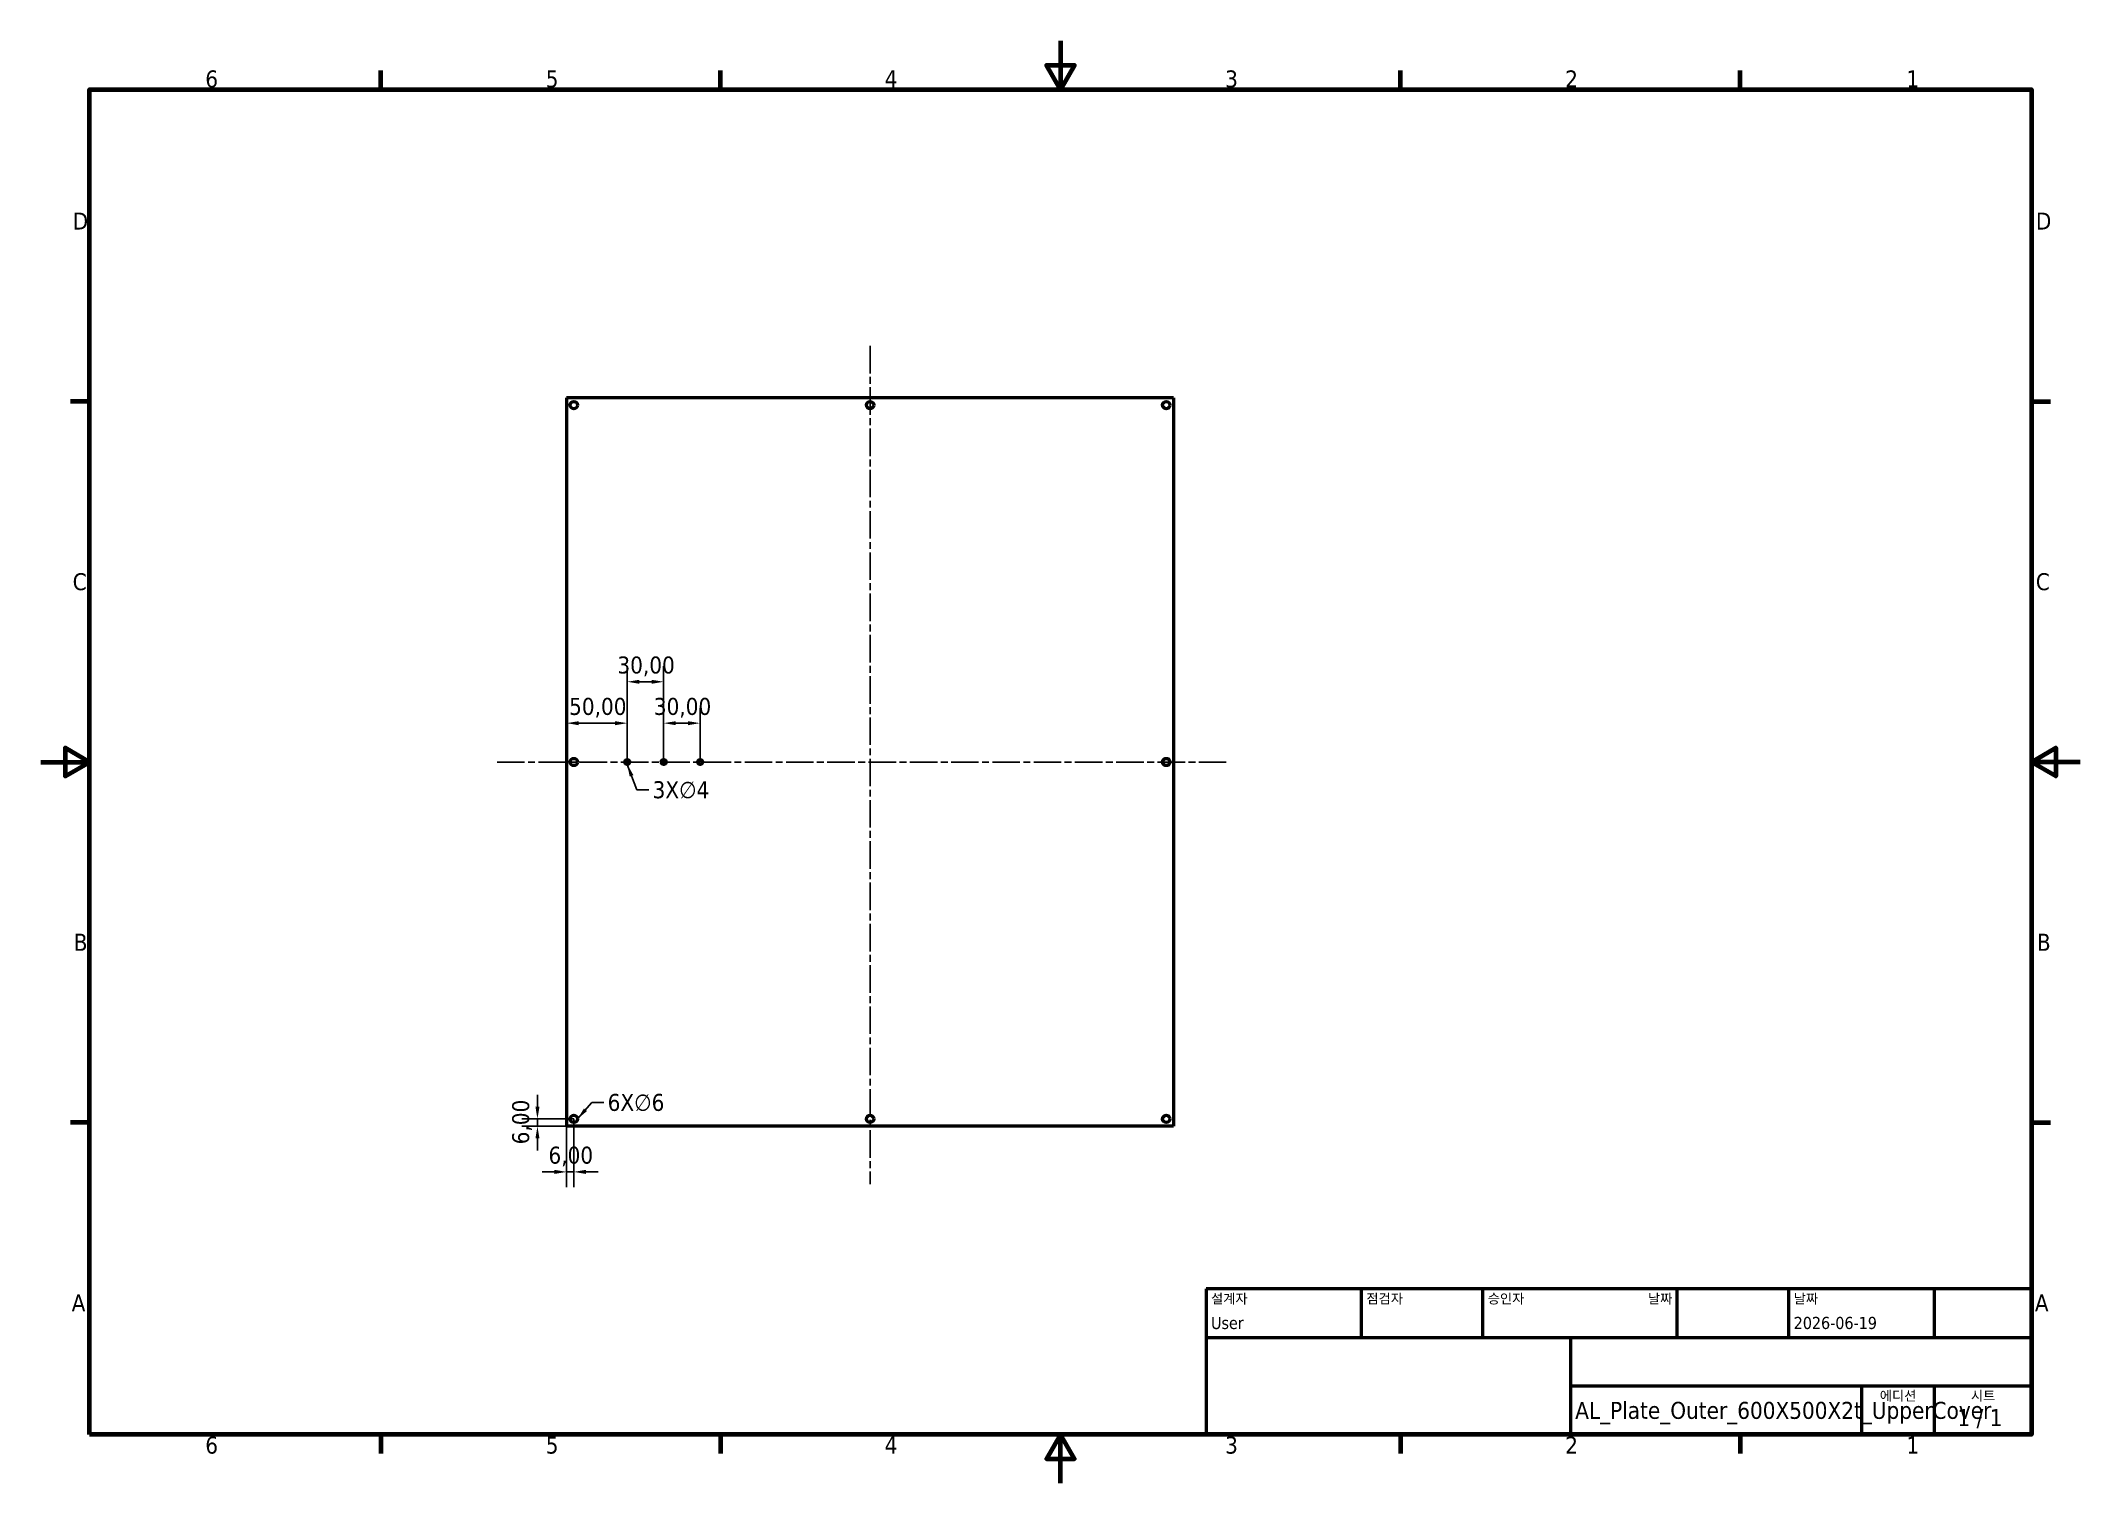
# Model space of a CAD drawing. Header units: millimetres. Extents: x 0 to 1680, y 0 to 1188.
import ezdxf
from ezdxf.enums import TextEntityAlignment as Align

# ---------------------------------------------------------------- set-up
doc = ezdxf.new("R2010")
doc.units = ezdxf.units.MM
doc.header["$LTSCALE"] = 4
doc.linetypes.add('CHAIN', pattern=[0.3543, 0.2362, -0.0295, 0.0591, -0.0295])
for name, color, linetype, lineweight in [('경계(ISO)', 7, 'Continuous', 70), ('기호(ISO)', 7, 'Continuous', 25), ('외형선(ISO)', 7, 'Continuous', 50), ('제목(ISO)', 7, 'Continuous', 50), ('중심선(ISO)', 7, 'Continuous', 25), ('치수(ISO)', 7, 'Continuous', 25)]:
    doc.layers.add(name, color=color, linetype=linetype, lineweight=lineweight)
doc.styles.add('주 텍스트 (ISO)', font='tahoma.ttf')
doc.styles.add('텍스트 스타일39', font='tahoma.ttf')
doc.styles.add('텍스트 스타일41', font='tahoma.ttf')
doc.dimstyles.new('기본값 (ISO)', dxfattribs={"dimscale": 4, "dimtxt": 3.5, "dimasz": 2.5, "dimexe": 3.175, "dimexo": 0, "dimgap": 0.762, "dimtad": 1, "dimzin": 0, "dimtxsty": '주 텍스트 (ISO)', "dimcen": 0.09, "dimdle": 10, "dimclrd": 256, "dimclre": 256, "dimclrt": 256, "dimazin": 0, "dimtfac": 1.001486, "dimtmove": 0, "dimatfit": 3, "dimfxl": 0, "dimtolj": 1, "dimtzin": 0, "dimlwd": -1, "dimlwe": -1, "dimarcsym": 0})
doc.dimstyles.new('기본값 - 방법 1b (ISO)$7', dxfattribs={"dimscale": 4, "dimtxt": 3.5, "dimasz": 2.5, "dimexe": 3.175, "dimexo": 0, "dimgap": 0.762, "dimtad": 1, "dimtoh": 1, "dimtxsty": '주 텍스트 (ISO)', "dimcen": 0.09, "dimdle": 10, "dimclrd": 256, "dimclre": 256, "dimclrt": 256, "dimazin": 2, "dimtfac": 1, "dimtmove": 0, "dimatfit": 3, "dimfxl": 0, "dimtolj": 1, "dimlwd": -1, "dimlwe": -1, "dimarcsym": 0})

# ---------------------------------------------------------------- blocks, each defined once
blk = doc.blocks.new('경계 기본 경계')
at = {"layer": '경계(ISO)'}
for p, q in [((70, 287), (70, 290.9)), ((140, 287), (140, 290.9)), ((280, 287), (280, 290.9)), ((350, 287), (350, 290.9)), ((10, 222.75), (6.1, 222.75)), ((410, 222.75), (413.9, 222.75)), ((10, 74.25), (6.1, 74.25)), ((410, 74.25), (413.9, 74.25)), ((70, 10), (70, 6.1)), ((140, 10), (140, 6.1)), ((280, 10), (280, 6.1)), ((350, 10), (350, 6.1))]:
    blk.add_line(p, q, dxfattribs=at)
at = {"layer": '경계(ISO)', "flags": 128}
for points in [[(210, 297), (210, 287), (207.11, 292), (212.89, 292), (210, 287)], [(10, 10), (10, 287), (410, 287), (410, 10), (10, 10)], [(0, 148.5), (10, 148.5), (5, 151.39), (5, 145.61), (10, 148.5)], [(420, 148.5), (410, 148.5), (415, 151.39), (415, 145.61), (410, 148.5)], [(210, 0), (210, 10), (207.11, 5), (212.89, 5), (210, 10)]]:
    blk.add_lwpolyline(points, dxfattribs=at)
at = {"layer": '경계(ISO)', "char_height": 3.5, "attachment_point": 7, "style": '주 텍스트 (ISO)'}
for s, insert in [('6', (33.88, 287.33)), ('5', (103.98, 287.33)), ('4', (173.78, 287.4)), ('3', (243.91, 287.33)), ('2', (313.94, 287.4)), ('1', (384.21, 287.4)), ('D', (6.57, 258.13)), ('D', (410.87, 258.13)), ('C', (6.56, 183.81)), ('C', (410.86, 183.81)), ('B', (6.78, 109.63)), ('B', (411.08, 109.63)), ('A', (6.36, 35.38)), ('A', (410.66, 35.38)), ('6', (33.88, 6.03)), ('5', (103.98, 6.03)), ('4', (173.78, 6.1)), ('3', (243.91, 6.03)), ('2', (313.94, 6.1)), ('1', (384.21, 6.1))]:
    blk.add_mtext(s, dxfattribs=dict(at, insert=insert))
blk = doc.blocks.new('제목 블록 ISO')
at = {"layer": '제목(ISO)'}
for p, q in [((270.07, 130), (100.07, 130)), ((100.07, 130), (100.07, 100)), ((132.07, 120), (132.07, 130)), ((157.07, 120), (157.07, 130)), ((197.07, 120), (197.07, 130)), ((220.07, 120), (220.07, 130)), ((250.07, 120), (250.07, 130)), ((270.07, 100), (270.07, 130)), ((100.07, 120), (270.07, 120)), ((175.07, 120), (175.07, 100)), ((270.07, 110), (175.07, 110)), ((235.07, 100), (235.07, 110)), ((250.07, 100), (250.07, 110)), ((100.07, 100), (270.07, 100))]:
    blk.add_line(p, q, dxfattribs=at)
at = {"layer": '제목(ISO)', "style": '텍스트 스타일41'}
for s, p in [('설계자', (101.07, 129)), ('점검자', (133.07, 129)), ('승인자', (158.07, 129)), ('날짜', (221.07, 129))]:
    blk.add_text(s, height=2, dxfattribs=at).set_placement(p, align=Align.TOP_LEFT)
blk.add_text('날짜', height=2, dxfattribs=at).set_placement((196.07, 129), align=Align.TOP_RIGHT)
for s, p in [('에디션', (242.57, 109)), ('시트', (260.07, 109))]:
    blk.add_text(s, height=2, dxfattribs=at).set_placement(p, align=Align.TOP_CENTER)
at = {"layer": '제목(ISO)', "style": '주 텍스트 (ISO)'}
blk.add_text('1 / 1 ', height=3.5, dxfattribs=at).set_placement((260.07, 103.5), align=Align.MIDDLE_CENTER)
at = {"layer": '제목(ISO)', "style": '텍스트 스타일39'}
for tag, p in [('작성자', (101.07, 121)), ('점검자', (133.07, 121)), ('엔지니어링_승인자', (158.07, 121)), ('작성_날짜', (221.07, 121))]:
    blk.add_attdef(tag, text='', height=2.5, dxfattribs=at).set_placement(p, align=Align.BOTTOM_LEFT)
blk.add_attdef('엔지니어링_승인_날짜', text='', height=2.5, dxfattribs=at).set_placement((196.07, 121), align=Align.BOTTOM_RIGHT)
at = {"layer": '제목(ISO)', "style": '주 텍스트 (ISO)'}
for tag, p in [('제목', (222.57, 115)), ('회사', (137.41, 109.96)), ('리비전_번호', (242.57, 103.5))]:
    blk.add_attdef(tag, text='', height=3.5, dxfattribs=at).set_placement(p, align=Align.MIDDLE_CENTER)
blk.add_attdef('부품_번호', text='', height=3.5, dxfattribs=at).set_placement((176.07, 105), align=Align.MIDDLE_LEFT)
blk = doc.blocks.new('*D7')
at = {"layer": 'Defpoints', "color": 0, "transparency": 16777216}
for p in [(409.1, 294), (433.1, 294), (439.1, 300)]:
    blk.add_point(p, dxfattribs=at)
at = {"layer": '치수(ISO)', "transparency": 16777216}
for p, q in [((409.1, 310), (409.1, 320)), ((439.1, 300), (396.4, 300)), ((433.1, 294), (396.4, 294)), ((409.1, 300), (409.1, 294)), ((409.1, 284), (409.1, 274))]:
    blk.add_line(p, q, dxfattribs=at)
for points in [[(407.5, 310), (410.8, 310), (409.1, 300)], [(407.5, 284), (410.8, 284), (409.1, 294)]]:
    blk.add_solid(points, dxfattribs=at)
at = {"layer": '치수(ISO)', "transparency": 16777216, "insert": (388.3, 279.1), "char_height": 14, "attachment_point": 1, "rotation": 90, "style": '주 텍스트 (ISO)'}
blk.add_mtext('\\A1;6,00', dxfattribs=at)
blk = doc.blocks.new('*D8')
at = {"layer": 'Defpoints', "color": 0, "transparency": 16777216}
for p in [(433.1, 294), (439.1, 300), (439.1, 256.4)]:
    blk.add_point(p, dxfattribs=at)
at = {"layer": '치수(ISO)', "transparency": 16777216}
for p, q in [((433.1, 294), (433.1, 243.7)), ((439.1, 300), (439.1, 243.7)), ((423.1, 256.4), (413.1, 256.4)), ((433.1, 256.4), (439.1, 256.4)), ((449.1, 256.4), (459.1, 256.4))]:
    blk.add_line(p, q, dxfattribs=at)
for points in [[(423.1, 258.1), (423.1, 254.7), (433.1, 256.4)], [(449.1, 258.1), (449.1, 254.7), (439.1, 256.4)]]:
    blk.add_solid(points, dxfattribs=at)
at = {"layer": '치수(ISO)', "transparency": 16777216, "insert": (418.2, 277.2), "char_height": 14, "attachment_point": 1, "style": '주 텍스트 (ISO)'}
blk.add_mtext('\\A1;6,00', dxfattribs=at)
blk = doc.blocks.new('*D9')
at = {"layer": 'Defpoints', "color": 0, "transparency": 16777216}
for p in [(433.1, 626), (483.1, 626), (483.1, 594)]:
    blk.add_point(p, dxfattribs=at)
at = {"layer": '치수(ISO)', "transparency": 16777216}
for p, q in [((483.1, 594), (483.1, 638.7)), ((443.1, 626), (473.1, 626))]:
    blk.add_line(p, q, dxfattribs=at)
for points in [[(443.1, 627.6), (443.1, 624.3), (433.1, 626)], [(473.1, 627.6), (473.1, 624.3), (483.1, 626)]]:
    blk.add_solid(points, dxfattribs=at)
at = {"layer": '치수(ISO)', "transparency": 16777216, "insert": (435.2, 646.8), "char_height": 14, "attachment_point": 1, "style": '주 텍스트 (ISO)'}
blk.add_mtext('\\A1;50,00', dxfattribs=at)
blk = doc.blocks.new('*D10')
at = {"layer": 'Defpoints', "color": 0, "transparency": 16777216}
for p in [(513.1, 660.1), (483.1, 594), (513.1, 594)]:
    blk.add_point(p, dxfattribs=at)
at = {"layer": '치수(ISO)', "transparency": 16777216}
for p, q in [((483.1, 594), (483.1, 672.8)), ((513.1, 594), (513.1, 672.8)), ((493.1, 660.1), (503.1, 660.1))]:
    blk.add_line(p, q, dxfattribs=at)
for points in [[(493.1, 661.7), (493.1, 658.4), (483.1, 660.1)], [(503.1, 661.7), (503.1, 658.4), (513.1, 660.1)]]:
    blk.add_solid(points, dxfattribs=at)
at = {"layer": '치수(ISO)', "transparency": 16777216, "insert": (475, 680.9), "char_height": 14, "attachment_point": 1, "style": '주 텍스트 (ISO)'}
blk.add_mtext('\\A1;30,00', dxfattribs=at)
blk = doc.blocks.new('*D11')
at = {"layer": 'Defpoints', "color": 0, "transparency": 16777216}
for p in [(513.1, 626), (513.1, 594), (543.1, 594)]:
    blk.add_point(p, dxfattribs=at)
at = {"layer": '치수(ISO)', "transparency": 16777216}
for p, q in [((513.1, 594), (513.1, 638.7)), ((543.1, 594), (543.1, 638.7)), ((533.1, 626), (523.1, 626))]:
    blk.add_line(p, q, dxfattribs=at)
for points in [[(523.1, 627.6), (523.1, 624.3), (513.1, 626)], [(533.1, 627.6), (533.1, 624.3), (543.1, 626)]]:
    blk.add_solid(points, dxfattribs=at)
at = {"layer": '치수(ISO)', "transparency": 16777216, "insert": (505, 646.8), "char_height": 14, "attachment_point": 1, "style": '주 텍스트 (ISO)'}
blk.add_mtext('\\A1;30,00', dxfattribs=at)

msp = doc.modelspace()

# ---------------------------------------------------------------- linework, layer by layer
at = {"layer": '외형선(ISO)'}
for p, q in [((933.132, 894), (433.132, 894)), ((433.132, 894), (433.132, 294)), ((933.132, 894), (933.132, 294)), ((933.132, 294), (433.132, 294))]:
    msp.add_line(p, q, dxfattribs=at)
for centre, radius in [((439.132, 888), 3), ((683.132, 888), 3), ((927.132, 888), 3), ((439.132, 594), 3), ((483.132, 594), 2), ((513.132, 594), 2), ((543.132, 594), 2), ((927.132, 594), 3), ((439.132, 300), 3), ((683.132, 300), 3), ((927.132, 300), 3)]:
    msp.add_circle(centre, radius, dxfattribs=at)
at = {"layer": '중심선(ISO)', "linetype": 'CHAIN', "ltscale": 23.990969}
for p, q in [((683.132, 936.67), (683.132, 246.216)), ((976.571, 594), (375.893, 594))]:
    msp.add_line(p, q, dxfattribs=at)

# ---------------------------------------------------------------- block references
at = {"xscale": 4, "yscale": 4, "zscale": 4}
msp.add_blockref('경계 기본 경계', (0, 0), dxfattribs=at)
msp.add_blockref('제목 블록 ISO', (559.714, -360), dxfattribs=at).add_auto_attribs({'부품_번호': 'AL_Plate_Outer_600X500X2t_UpperCover', '작성자': 'User', '작성_날짜': '2026-06-19'})

# ---------------------------------------------------------------- texts
at = {"layer": '기호(ISO)', "char_height": 14, "width": 41.81848, "attachment_point": 1, "style": '주 텍스트 (ISO)'}
for s, insert in [('\\fTahoma|b0|i0;3X∅4', (503.981, 578.163)), ('\\fTahoma|b0|i0;6X∅6', (466.963, 320.655))]:
    msp.add_mtext(s, dxfattribs=dict(at, insert=insert))

# ---------------------------------------------------------------- dimensions: what is measured, and where the dimension line sits
at = {"layer": '치수(ISO)'}
for base, p1, p2, angle, override, picture, middle in [((513.132, 660.052), (483.132, 594), (513.132, 594), 180, {"dimgap": 0.762, "dimdec": 2, "dimtol": 0, "dimlim": 0, "dimtp": 0, "dimtm": 0, "dimtdec": 2, "dimtofl": 0, "dimatfit": 1}, '*D10', (498.132, 660.052)), ((483.132, 625.952), (433.132, 625.952), (483.132, 594), 180, {"dimgap": 0.762, "dimdec": 2, "dimse1": 1, "dimtol": 0, "dimlim": 0, "dimtp": 0, "dimtm": 0, "dimtdec": 2, "dimtofl": 0, "dimatfit": 1}, '*D9', (458.132, 625.952)), ((513.132, 625.952), (543.132, 594), (513.132, 594), 180, {"dimgap": 0.762, "dimdec": 2, "dimtol": 0, "dimlim": 0, "dimtp": 0, "dimtm": 0, "dimtdec": 2, "dimtofl": 0, "dimatfit": 1}, '*D11', (528.132, 625.952)), ((409.123, 294), (439.132, 300), (433.132, 294), 90, {"dimgap": 0.762, "dimdec": 2, "dimtol": 0, "dimlim": 0, "dimtp": 0, "dimtm": 0, "dimtdec": 2, "dimtofl": 1, "dimatfit": 1}, '*D7', (409.123, 297)), ((439.132, 256.415), (433.132, 294), (439.132, 300), 180, {"dimgap": 0.762, "dimdec": 2, "dimtol": 0, "dimlim": 0, "dimtp": 0, "dimtm": 0, "dimtdec": 2, "dimtofl": 1, "dimatfit": 1}, '*D8', (436.132, 256.415))]:
    dim = msp.add_linear_dim(base=base, p1=p1, p2=p2, angle=angle, dimstyle='기본값 (ISO)', override=override, dxfattribs=at)
    dim.commit()
    dim.dimension.update_dxf_attribs({"geometry": picture, "text_midpoint": middle, "dimtype": 160})

# ---------------------------------------------------------------- leaders
at = {"layer": '기호(ISO)', "annotation_type": 0, "has_hookline": 1, "hookline_direction": 0}
for points, text_width in [([(483.132, 592), (490.933, 571.163), (500.933, 571.163)], 45.48), ([(442.132, 300), (453.915, 313.655), (463.915, 313.655)], 45.442)]:
    msp.add_leader(points, dimstyle='기본값 - 방법 1b (ISO)$7', override={"dimtad": 0}, dxfattribs=dict(at, text_width=text_width))

doc.saveas('drawing.dxf')
